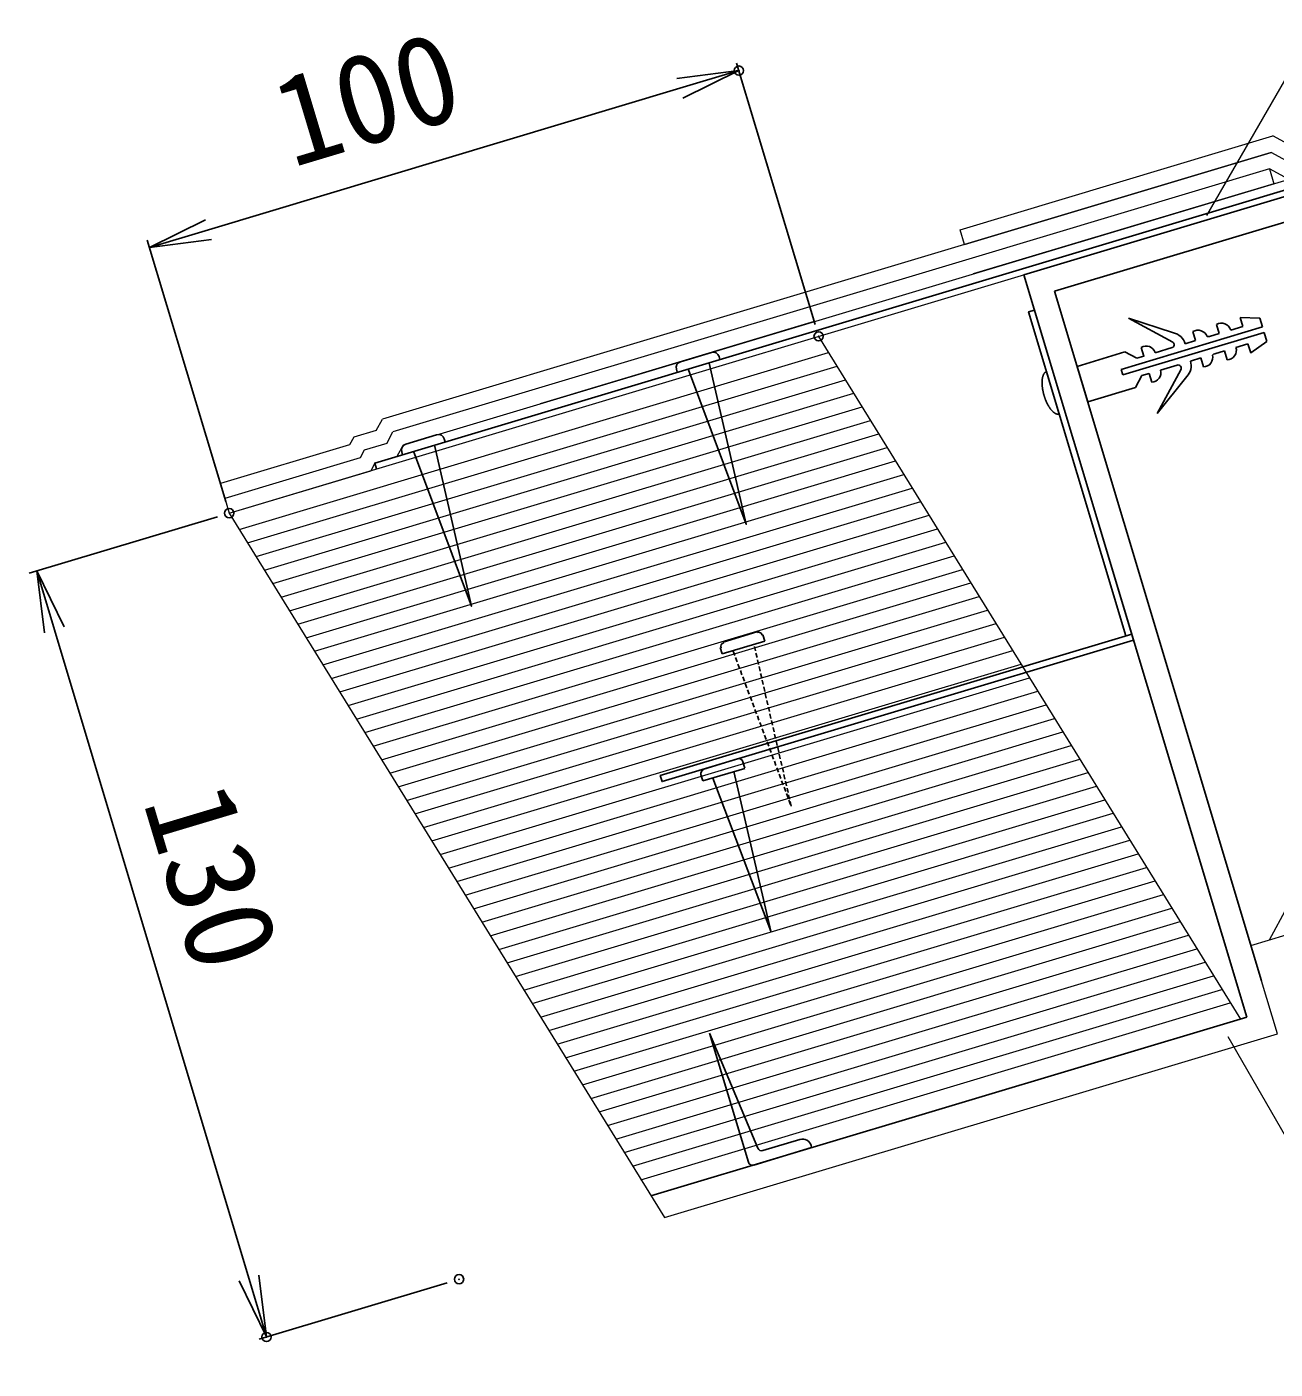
# Model space of a CAD drawing. Units: millimetres, scale not verified. Extents: x -2025 to 2025, y -1410 to 1410.
# Drawn here: x -359.6 to -156.7, y -119 to 99.1 of the extents above; entities that cross this region are included whole.
import ezdxf
from ezdxf.enums import TextEntityAlignment as Align

# ---------------------------------------------------------------- set-up
doc = ezdxf.new("R2010")
doc.units = ezdxf.units.MM
doc.header["$LTSCALE"] = 3
doc.header["$PDMODE"] = 32
doc.header["$PDSIZE"] = 1.5
doc.linetypes.add('USER4', pattern=[0.375, 0.25, -0.125])
for name, color, linetype in [('0-0_0', 7, 'Continuous'), ('0-1_DEFPOINTS', 7, 'Continuous'), ('0-4_寸法', 7, 'Continuous'), ('0-5__U+FF8F_U+FF99_U+FF74_U+FF7D_U+FF71_U+FF99_U+FF90_U+FF8A_U+FF9E_U+FF70', 7, 'Continuous'), ('1-0_鋼板', 7, 'Continuous'), ('1-1_Ｌ字金物', 7, 'Continuous'), ('1-2__U+FF7D_U+FF81_U+FF70_U+FF99板', 7, 'Continuous'), ('1-4_寸法___1', 7, 'Continuous')]:
    doc.layers.add(name, color=color, linetype=linetype)
for name, color, linetype, lineweight in [('0-2_躯体', 2, 'Continuous', 18), ('0-3_文字', 8, 'Continuous', 18), ('0-7__U+FF8F_U+FF99_U+FF74_U+FF7D_U+FF7C_U+FF9D_U+FF78_U+FF9E_U+FF99', 3, 'Continuous', 18), ('0-8__U+FF76_U+FF7D_U+FF80_U+FF91_U+FF8D_U+FF9E_U+FF70_U+FF7D', 5, 'Continuous', 18), ('1-3__U+FF8A_U+FF6F_U+FF81', 8, 'Continuous', 18)]:
    doc.layers.add(name, color=color, linetype=linetype, lineweight=lineweight)
doc.styles.add('ＭＳ ゴシック', font='')
doc.styles.get('ＭＳ ゴシック').set_extended_font_data('MS Gothic')

# ---------------------------------------------------------------- blocks, each defined once
blk = doc.blocks.new('_OPEN')
at = {"layer": '0-0_0'}
blk.add_line((-1, 0.1667), (0, 0), dxfattribs=at)
blk.add_lwpolyline([(-1, -0.1667), (0, 0), (-1, 0)], dxfattribs=at)
blk = doc.blocks.new('U45')
at = {"layer": '0-4_寸法', "style": 'ＭＳ ゴシック'}
blk.add_text('100', height=14.66, rotation=16.699, dxfattribs=at).set_placement((1709.684, 1481.994), align=Align.BOTTOM_LEFT)
blk = doc.blocks.new('D5')
at = {"layer": '0-1_DEFPOINTS'}
for p in [(1781.103, 1502.02), (1794.06, 1458.828), (1698.278, 1430.093)]:
    blk.add_point(p, dxfattribs=at)
at = {"layer": '0-4_寸法'}
for p, q in [((1793.486, 1460.744), (1780.744, 1503.217)), ((1694.898, 1476.158), (1771.524, 1499.146)), ((1697.703, 1432.009), (1684.961, 1474.482))]:
    blk.add_line(p, q, dxfattribs=at)
at = {"layer": '0-0_0'}
blk.add_blockref('U45', (0, 0), dxfattribs=at)
at = {"layer": '0-4_寸法', "xscale": 10, "yscale": 10}
for p, rotation in [((1781.103, 1502.02), 16.69924), ((1685.32, 1473.285), 196.69924)]:
    blk.add_blockref('_OPEN', p, dxfattribs=dict(at, rotation=rotation))
blk = doc.blocks.new('U44')
at = {"layer": '0-4_寸法', "style": 'ＭＳ ゴシック'}
blk.add_text('130', height=14.66, rotation=286.699, dxfattribs=at).set_placement((1680.019, 1381.978), align=Align.BOTTOM_LEFT)
blk = doc.blocks.new('D6')
at = {"layer": '0-1_DEFPOINTS'}
for p in [(1698.278, 1430.093), (1735.633, 1305.576), (1704.341, 1296.188)]:
    blk.add_point(p, dxfattribs=at)
at = {"layer": '0-4_寸法'}
for p, q in [((1696.362, 1429.518), (1665.789, 1420.346)), ((1669.859, 1411.127), (1701.468, 1305.766)), ((1733.717, 1305.001), (1703.144, 1295.829))]:
    blk.add_line(p, q, dxfattribs=at)
at = {"layer": '0-0_0'}
blk.add_blockref('U44', (0, 0), dxfattribs=at)
at = {"layer": '0-4_寸法', "xscale": 10, "yscale": 10}
for p, rotation in [((1666.986, 1420.706), 106.69924), ((1704.341, 1296.188), 286.69924)]:
    blk.add_blockref('_OPEN', p, dxfattribs=dict(at, rotation=rotation))

msp = doc.modelspace()

# ---------------------------------------------------------------- linework, layer by layer
at = {"layer": '0-2_躯体'}
for p, q in [((-326.722, 20.093), (281.497, 202.559)), ((-230.94, 48.828), (-162.396, -62.157)), ((-326.722, 20.093), (-256.003, -94.415)), ((-256.003, -94.415), (-156.389, -64.531))]:
    msp.add_line(p, q, dxfattribs=at)
msp.add_lwpolyline([(-156.389, -64.531), (-160.699, -50.163), (-146.332, -45.853)], dxfattribs=at)
at = {"layer": '0-3_文字'}
for points in [[(-167.839, 68.467), (-84.735, 212.383), (-64.735, 212.383)], [(-164.425, -64.98), (-133.211, -119.044), (-113.211, -119.044)]]:
    msp.add_lwpolyline(points, dxfattribs=at)
at = {"layer": '0-5__U+FF8F_U+FF99_U+FF74_U+FF7D_U+FF71_U+FF99_U+FF90_U+FF8A_U+FF9E_U+FF70'}
for p, q in [((-158.802, 50.353), (-181.79, 43.457)), ((-173.251, 49.399), (-180.571, 51.761)), ((-173.365, 47.88), (-180.571, 51.761)), ((-166.277, 50.747), (-165.839, 49.286)), ((-162.008, 50.436), (-163.959, 49.85)), ((-159.233, 51.79), (-162.446, 51.896)), ((-162.446, 51.896), (-162.008, 50.436)), ((-159.233, 51.79), (-158.802, 50.353)), ((-158.529, 49.443), (-181.517, 42.547)), ((-169.67, 48.137), (-171.368, 47.628)), ((-170.109, 49.598), (-169.67, 48.137)), ((-165.839, 49.286), (-167.393, 48.82)), ((-158.098, 48.007), (-158.529, 49.443)), ((-253.368, 44.71), (-248.363, 46.211)), ((-181.148, 46.286), (-188.933, 43.95)), ((-179.249, 45.263), (-181.148, 46.286)), ((-176.224, 46.171), (-176.238, 46.216)), ((-173.502, 46.988), (-176.224, 46.171)), ((-171.368, 47.628), (-171.368, 47.628)), ((-164.991, 46.461), (-166.545, 45.995)), ((-164.553, 45), (-164.991, 46.461)), ((-161.16, 47.61), (-163.11, 47.025)), ((-246.971, 45.058), (-247.119, 45.544)), ((-188.933, 43.95), (-187.209, 38.203)), ((-172.654, 44.162), (-175.375, 43.346)), ((-168.823, 45.311), (-170.52, 44.802)), ((-170.52, 44.802), (-170.52, 44.802)), ((-168.385, 43.851), (-168.823, 45.311)), ((-253.898, 42.989), (-254.039, 43.468)), ((-191.826, 36.192), (-193.895, 43.088)), ((-181.79, 43.457), (-181.517, 42.547)), ((-178.401, 42.438), (-179.423, 40.539)), ((-177.232, 42.789), (-178.401, 42.438)), ((-176.804, 41.363), (-177.232, 42.789)), ((-172.097, 43.402), (-175.929, 36.286)), ((-171.12, 42.284), (-175.929, 36.286)), ((-175.377, 43.345), (-175.363, 43.3)), ((-179.423, 40.539), (-187.209, 38.203)), ((-298.015, 31.315), (-293.011, 32.817)), ((-291.619, 31.664), (-291.767, 32.15)), ((-298.545, 29.595), (-298.687, 30.074)), ((-246.426, -0.875), (-240.956, 0.81)), ((-239.689, -0.698), (-239.993, 0.336)), ((-246.616, -2.768), (-246.92, -1.733)), ((-246.616, -2.768), (-239.68, -0.729)), ((-249.769, -23.408), (-242.936, -21.4)), ((-249.58, -21.516), (-244.11, -19.831)), ((-242.948, -21.359), (-243.252, -20.324)), ((-249.769, -23.408), (-250.073, -22.374)), ((-248.693, -64.419), (-242.34, -85.389)), ((-248.693, -64.419), (-240.8, -83.134)), ((-240.002, -83.525), (-233.965, -81.737)), ((-232.085, -83.02), (-232.145, -82.704)), ((-232.085, -83.02), (-241.483, -85.883))]:
    msp.add_line(p, q, dxfattribs=at)
for points in [[(-158.098, 48.007), (-160.722, 46.149), (-161.16, 47.61)], [(-178.507, 47.039), (-178.08, 45.614), (-179.249, 45.263)], [(-252.11, 43.366), (-242.688, 18.278), (-248.709, 44.443)], [(-193.89, 43.09), (-193.93, 43.08), (-193.96, 43.06), (-194, 43.05), (-194.03, 43.03), (-194.06, 43.01), (-194.09, 42.99), (-194.13, 42.96), (-194.16, 42.94), (-194.18, 42.91), (-194.21, 42.88), (-194.24, 42.85), (-194.27, 42.81), (-194.29, 42.78), (-194.32, 42.74), (-194.34, 42.7), (-194.37, 42.66), (-194.39, 42.62), (-194.41, 42.57), (-194.43, 42.53), (-194.45, 42.48), (-194.47, 42.43), (-194.49, 42.38), (-194.5, 42.32), (-194.52, 42.27), (-194.53, 42.21), (-194.55, 42.15), (-194.56, 42.09), (-194.57, 42.03), (-194.58, 41.97), (-194.59, 41.91), (-194.6, 41.84), (-194.61, 41.77), (-194.61, 41.71), (-194.62, 41.64), (-194.62, 41.57), (-194.63, 41.49), (-194.63, 41.42), (-194.63, 41.35), (-194.63, 41.27)], [(-194.63, 41.27), (-194.63, 41.2), (-194.63, 41.12), (-194.62, 41.04), (-194.62, 40.96), (-194.62, 40.89), (-194.61, 40.81), (-194.6, 40.72), (-194.59, 40.64), (-194.58, 40.56), (-194.57, 40.48), (-194.56, 40.4), (-194.55, 40.31), (-194.54, 40.23), (-194.52, 40.14), (-194.51, 40.06), (-194.49, 39.98), (-194.47, 39.89), (-194.45, 39.8), (-194.43, 39.72), (-194.41, 39.63), (-194.39, 39.55), (-194.37, 39.46), (-194.35, 39.38), (-194.32, 39.29), (-194.3, 39.21), (-194.27, 39.12), (-194.24, 39.04), (-194.22, 38.96), (-194.19, 38.87), (-194.16, 38.79), (-194.13, 38.71), (-194.1, 38.63), (-194.07, 38.54), (-194.04, 38.46), (-194, 38.38), (-193.97, 38.3), (-193.93, 38.23), (-193.9, 38.15), (-193.86, 38.07)], [(-193.86, 38.07), (-193.83, 38), (-193.79, 37.92), (-193.75, 37.85), (-193.72, 37.78), (-193.68, 37.7), (-193.64, 37.63), (-193.6, 37.57), (-193.56, 37.5), (-193.52, 37.43), (-193.48, 37.37), (-193.44, 37.3), (-193.4, 37.24), (-193.36, 37.18), (-193.31, 37.12), (-193.27, 37.06), (-193.23, 37.01), (-193.19, 36.95), (-193.14, 36.9), (-193.1, 36.85), (-193.06, 36.8), (-193.02, 36.75), (-192.97, 36.7), (-192.93, 36.66), (-192.89, 36.61), (-192.84, 36.57), (-192.8, 36.53), (-192.75, 36.5), (-192.71, 36.46), (-192.67, 36.43), (-192.63, 36.4), (-192.58, 36.37), (-192.54, 36.34), (-192.5, 36.31), (-192.45, 36.29), (-192.41, 36.27), (-192.37, 36.25), (-192.33, 36.23), (-192.29, 36.22), (-192.25, 36.2)], [(-192.25, 36.2), (-192.21, 36.19), (-192.17, 36.18), (-192.13, 36.17), (-192.09, 36.17), (-192.05, 36.17), (-192.01, 36.17), (-191.97, 36.17), (-191.93, 36.17), (-191.9, 36.17), (-191.86, 36.18), (-191.83, 36.19)], [(-296.792, 30.143), (-287.351, 4.95), (-293.372, 31.115)], [(-248.102, -22.985), (-238.72, -47.862), (-244.701, -21.908)]]:
    msp.add_lwpolyline(points, dxfattribs=at)
at = {"layer": '0-5__U+FF8F_U+FF99_U+FF74_U+FF7D_U+FF71_U+FF99_U+FF90_U+FF8A_U+FF9E_U+FF70', "linetype": 'USER4'}
msp.add_lwpolyline([(-244.843, -2.324), (-235.401, -27.517), (-241.442, -1.247)], dxfattribs=at)
at = {"layer": '0-5__U+FF8F_U+FF99_U+FF74_U+FF7D_U+FF71_U+FF99_U+FF90_U+FF8A_U+FF9E_U+FF70'}
for centre, radius, start, end in [((-165.46, 49.413), 1.565, 16.2463, 121.48852), ((-173.776, 46.955), 2.5, 15.61781, 77.87588), ((-169.291, 48.264), 1.565, 19.56323, 121.48852), ((-167.68, 49.778), 1, 262.13067, 286.69924), ((-248.076, 45.253), 1, 16.89861, 106.69924), ((-177.712, 45.692), 1.565, 19.56323, 120.54554), ((-173.645, 47.466), 0.5, 286.69924, 55.85679), ((-166.258, 45.037), 1, 106.69924, 131.26785), ((-164.605, 46.564), 1.565, 271.91004, 17.15265), ((-253.08, 43.752), 1, 106.69924, 196.46797), ((-172.51, 43.683), 0.5, 325.85401, 106.69924), ((-172.901, 44.039), 2.5, 315.42348, 17.78063), ((-168.437, 45.414), 1.565, 271.91004, 13.83572), ((-176.882, 42.926), 1.565, 272.85271, 15.56495), ((-292.723, 31.859), 1, 16.89861, 106.69924), ((-297.728, 30.357), 1, 106.69924, 196.46797), ((-240.712, 0.092), 0.644, 16.55923, 106.69923), ((-246.181, -1.594), 0.644, 106.69923, 196.43922), ((-249.244, -22.275), 0.83, 113.83039, 191.23508), ((-243.943, -20.513), 0.716, 15.28945, 104.32493), ((-233.487, -83.034), 1.382, 13.78756, 110.22977), ((-240.187, -82.909), 0.644, 200.34922, 286.73924), ((-241.708, -85.27), 0.644, 193.12922, 286.73924)]:
    msp.add_arc(centre, radius, start, end, dxfattribs=at)
at = {"layer": '0-7__U+FF8F_U+FF99_U+FF74_U+FF7D_U+FF7C_U+FF9D_U+FF78_U+FF9E_U+FF99'}
for p, q in [((-154.006, 79.738), (-157.119, 81.414)), ((-207.234, 63.77), (-157.393, 78.722)), ((-157.393, 78.722), (-207.234, 63.77)), ((-154.28, 77.046), (-157.393, 78.722)), ((-157.666, 76.03), (-156.948, 73.636)), ((-154.553, 74.354), (-157.666, 76.03)), ((-156.948, 73.636), (-205.797, 58.981)), ((-231.658, 51.222), (-276.197, 37.861)), ((-325.09, 17.451), (-229.308, 46.185)), ((-323.73, 15.249), (-227.948, 43.983)), ((-322.37, 13.046), (-226.588, 41.781)), ((-321.01, 10.844), (-225.228, 39.579)), ((-319.65, 8.642), (-223.868, 37.377)), ((-318.29, 6.44), (-222.508, 35.175)), ((-302.838, 33.522), (-301.833, 35.39)), ((-316.93, 4.238), (-221.148, 32.973)), ((-302.838, 33.522), (-306.485, 32.429)), ((-301.128, 31.425), (-300.122, 33.293)), ((-307.155, 31.183), (-328.159, 24.882)), ((-315.57, 2.036), (-219.788, 30.771)), ((-306.485, 32.429), (-307.155, 31.183)), ((-301.128, 31.425), (-304.774, 30.332)), ((-305.445, 29.086), (-327.441, 22.488)), ((-314.21, -0.166), (-218.428, 28.569)), ((-304.774, 30.332), (-305.445, 29.086)), ((-326.722, 20.093), (-303.735, 26.989)), ((-312.85, -2.368), (-217.068, 26.367)), ((-303.064, 28.235), (-303.735, 26.989)), ((-328.159, 24.882), (-326.722, 20.093)), ((-311.49, -4.57), (-215.708, 24.165)), ((-310.13, -6.772), (-214.348, 21.963)), ((-308.77, -8.974), (-212.988, 19.76)), ((-307.411, -11.176), (-211.628, 17.558)), ((-306.051, -13.378), (-210.268, 15.356)), ((-304.691, -15.581), (-208.908, 13.154)), ((-303.331, -17.783), (-207.548, 10.952)), ((-301.971, -19.985), (-206.188, 8.75)), ((-300.611, -22.187), (-204.828, 6.548)), ((-299.251, -24.389), (-203.468, 4.346)), ((-297.891, -26.591), (-202.108, 2.144)), ((-296.531, -28.793), (-200.748, -0.058)), ((-295.171, -30.995), (-199.388, -2.26)), ((-293.811, -33.197), (-198.028, -4.462)), ((-292.451, -35.399), (-196.668, -6.664)), ((-291.091, -37.601), (-195.308, -8.867)), ((-289.731, -39.803), (-193.948, -11.069)), ((-288.371, -42.006), (-192.588, -13.271)), ((-287.011, -44.208), (-191.228, -15.473)), ((-285.651, -46.41), (-189.868, -17.675)), ((-284.291, -48.612), (-188.508, -19.877)), ((-282.931, -50.814), (-187.148, -22.079)), ((-281.571, -53.016), (-185.788, -24.281)), ((-280.211, -55.218), (-184.428, -26.483)), ((-278.851, -57.42), (-183.068, -28.685)), ((-277.491, -59.622), (-181.708, -30.887)), ((-276.131, -61.824), (-180.348, -33.089)), ((-274.771, -64.026), (-178.988, -35.292)), ((-273.411, -66.228), (-177.628, -37.494)), ((-272.051, -68.43), (-176.268, -39.696)), ((-270.691, -70.633), (-174.908, -41.898)), ((-269.331, -72.835), (-173.548, -44.1)), ((-267.971, -75.037), (-172.188, -46.302)), ((-266.611, -77.239), (-170.828, -48.504)), ((-265.251, -79.441), (-169.468, -50.706)), ((-263.891, -81.643), (-168.108, -52.908)), ((-262.531, -83.845), (-166.748, -55.11)), ((-261.171, -86.047), (-165.388, -57.312)), ((-259.811, -88.249), (-164.028, -59.514))]:
    msp.add_line(p, q, dxfattribs=at)
for points in [[(-36.022, 112.523), (-154.28, 77.046), (-157.393, 78.722)], [(-207.234, 63.77), (-207.952, 66.165), (-157.119, 81.414)], [(-157.393, 78.722), (-207.234, 63.77), (-301.833, 35.39)], [(-157.666, 76.03), (-206.515, 61.375), (-300.122, 33.293)]]:
    msp.add_lwpolyline(points, dxfattribs=at)
at = {"layer": '0-8__U+FF76_U+FF7D_U+FF80_U+FF91_U+FF8D_U+FF9E_U+FF70_U+FF7D'}
for p, q in [((-298.412, 31.196), (280.779, 204.954)), ((-299.418, 29.328), (-298.412, 31.196))]:
    msp.add_line(p, q, dxfattribs=at)
at = {"layer": '1-0_鋼板'}
for p, q in [((-158.975, -55.91), (-192.595, 56.155)), ((-258.179, -90.892), (-161.37, -61.849))]:
    msp.add_line(p, q, dxfattribs=at)
for points in [[(-161.37, -61.849), (-197.575, 58.837), (-94.13, 89.871)], [(-192.595, 56.155), (-92.981, 86.039), (-94.13, 89.871)]]:
    msp.add_lwpolyline(points, dxfattribs=at)
at = {"layer": '1-1_Ｌ字金物'}
msp.add_lwpolyline([(-180.047, 0.41), (-256.673, -22.578), (-256.386, -23.536), (-179.76, -0.548), (-195.851, 53.09), (-196.809, 52.803), (-181.005, 0.122)], dxfattribs=at)
at = {"layer": '1-2__U+FF7D_U+FF81_U+FF70_U+FF99板'}
msp.add_lwpolyline([(-302.777, 27.277), (-303.064, 28.235), (-111.499, 85.704)], dxfattribs=at)
at = {"layer": '1-3__U+FF8A_U+FF6F_U+FF81'}
msp.add_line((-157.674, -49.256), (-80.569, 93.939), dxfattribs=at)

# ---------------------------------------------------------------- block references
at = {"layer": '1-4_寸法___1'}
for name in ['D5', 'D6']:
    msp.add_blockref(name, (-2025, -1410), dxfattribs=at)

doc.saveas('drawing.dxf')
